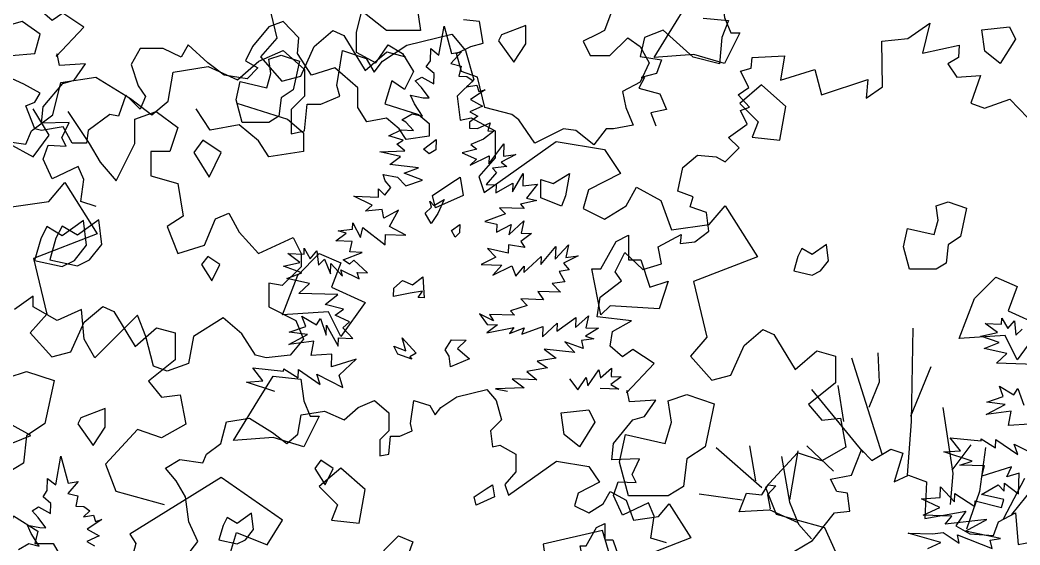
# Model space of a CAD drawing. Header units: inches. Extents: x -11 to 128, y 7 to 56.
# Drawn here: x 32.276 to 32.857, y 22.624 to 22.928 of the extents above; entities that cross this region are included whole.
import ezdxf

# ---------------------------------------------------------------- set-up
doc = ezdxf.new("R2010")
doc.units = ezdxf.units.IN
doc.header["$MEASUREMENT"] = 0
doc.layers.add('CAY', color=94, linetype='Continuous')
doc.layers.add('CAY-3', color=61, linetype='Continuous')
picture_1 = doc.add_image_def('image1.jpg', size_in_pixel=(1680, 1093))

# ---------------------------------------------------------------- blocks, each defined once
blk = doc.blocks.new('A$C76451831')
at = {"layer": 'CAY'}
for p, q in [((4659.2, 1730), (4666, 1767.4)), ((4666, 1767.4), (4675.2, 1732.1)), ((4648.1, 1722.6), (4648.6, 1738.5)), ((4648.6, 1738.5), (4659.2, 1730)), ((4688.4, 1734.4), (4674.7, 1719)), ((4675.2, 1732.1), (4688.4, 1734.4)), ((4642.8, 1714.7), (4648.1, 1722.6)), ((4653, 1706.2), (4642.8, 1714.7)), ((4674.7, 1719), (4687.7, 1715.8)), ((4687.7, 1715.8), (4685, 1702.8)), ((4628.6, 1696.6), (4636.9, 1701.7)), ((4636.5, 1688.1), (4628.6, 1696.6)), ((4636.9, 1701.7), (4652.5, 1693)), ((4652.5, 1693), (4653, 1706.2)), ((4685, 1702.8), (4695.4, 1702.4)), ((4703.4, 1696.7), (4694.9, 1688.8)), ((4695.4, 1702.4), (4703.4, 1696.7)), ((4646.4, 1674.6), (4636.5, 1688.1)), ((4694.9, 1688.8), (4708.2, 1691.1)), ((4718.8, 1685.3), (4699.8, 1672.8)), ((4708.2, 1691.1), (4710.6, 1682.8)), ((4710.6, 1682.8), (4718.8, 1685.3)), ((4627.6, 1667.1), (4622.5, 1678.2)), ((4622.5, 1678.2), (4638.7, 1674.9)), ((4638.7, 1674.9), (4646.4, 1674.6)), ((4699.8, 1672.8), (4715.4, 1664.1)), ((4637.9, 1650.9), (4627.6, 1667.1)), ((4715.4, 1664.1), (4699.3, 1656.9)), ((4699.3, 1656.9), (4709.5, 1651.1)), ((4611, 1646.4), (4624.4, 1654.1)), ((4616.3, 1643.5), (4611, 1646.4)), ((4626.4, 1632.7), (4616.3, 1643.5)), ((4624.4, 1654.1), (4637.9, 1650.9)), ((4698.8, 1643.4), (4698.5, 1635.7)), ((4709.5, 1651.1), (4698.8, 1643.4)), ((4708.9, 1635.3), (4725.5, 1642.4)), ((4725.5, 1642.4), (4722.4, 1632.1)), ((4594.4, 1625.7), (4610.5, 1633.3)), ((4610.5, 1633.3), (4626.4, 1632.7)), ((4698.5, 1635.7), (4708.9, 1635.3)), ((4730.1, 1631.8), (4716.6, 1621.4)), ((4722.4, 1632.1), (4730.1, 1631.8)), ((4612.8, 1620.1), (4594.4, 1625.7)), ((4604.5, 1614.9), (4612.8, 1620.1)), ((4716.6, 1621.4), (4700.5, 1614.3)), ((4582.8, 1604.8), (4615, 1606.4)), ((4609.3, 1598.9), (4582.8, 1604.8)), ((4615, 1606.4), (4604.5, 1614.9)), ((4708, 1608.6), (4689.3, 1603.8)), ((4689.3, 1603.8), (4707.5, 1595.4)), ((4700.5, 1614.3), (4708, 1608.6)), ((4723.6, 1589.4), (4743.1, 1615.5)), ((4743.1, 1615.5), (4742.6, 1599.2)), ((4595.8, 1588.5), (4609.3, 1598.9)), ((4699.6, 1587.6), (4724, 1599.9)), ((4707.5, 1595.4), (4699.6, 1587.6)), ((4724, 1599.9), (4723.6, 1589.4)), ((4758.5, 1601.4), (4739.6, 1591.6)), ((4739.6, 1591.6), (4747.1, 1585.9)), ((4742.6, 1599.2), (4758.5, 1601.4)), ((4632.8, 1584.5), (4595.8, 1588.5)), ((4614, 1577.4), (4632.8, 1584.5)), ((4637.7, 1568.4), (4614, 1577.4)), ((4733.7, 1578.2), (4720, 1562.8)), ((4747.1, 1585.9), (4728.4, 1583.8)), ((4728.4, 1583.8), (4733.7, 1578.2)), ((4154.9, 1541), (4175.6, 1565.2)), ((4175.6, 1565.2), (4217.4, 1499.1)), ((4587.2, 1575.6), (4605.7, 1572.3)), ((4589.7, 1567.4), (4587.2, 1575.6)), ((4597.1, 1559), (4589.7, 1567.4)), ((4605.7, 1572.3), (4616.2, 1561)), ((4616.2, 1561), (4637.7, 1568.4)), ((4754.1, 1553.5), (4768.1, 1577)), ((4768.1, 1577), (4767.5, 1561.2)), ((4580.8, 1546.4), (4581.1, 1557.2)), ((4581.1, 1557.2), (4589, 1548.8)), ((4589, 1548.8), (4597.1, 1559)), ((4720, 1562.8), (4733.1, 1562.4)), ((4732.8, 1552), (4754.5, 1564.3)), ((4733.1, 1562.4), (4732.8, 1552)), ((4754.5, 1564.3), (4754.1, 1553.5)), ((4767.5, 1561.2), (4786.6, 1563.2)), ((4786.6, 1563.2), (4772.4, 1545.1)), ((4106.6, 1533.9), (4154.9, 1541)), ((4572.7, 1536.2), (4549.1, 1547.5)), ((4549.1, 1547.5), (4580.8, 1546.4)), ((4785.9, 1541.9), (4764.4, 1537.2)), ((4772.4, 1545.1), (4785.9, 1541.9)), ((4564.3, 1528.4), (4572.7, 1536.2)), ((4585.6, 1530.3), (4564.3, 1528.4)), ((4588, 1519.4), (4585.6, 1530.3)), ((4606.9, 1529.6), (4588, 1519.4)), ((4595.3, 1508.7), (4606.9, 1529.6)), ((4769.2, 1531.6), (4737.5, 1532.7)), ((4737.5, 1532.7), (4745, 1524.8)), ((4764.4, 1537.2), (4769.2, 1531.6)), ((4547.6, 1504.9), (4547.9, 1513.1)), ((4547.9, 1513.1), (4557.6, 1494.1)), ((4745, 1524.8), (4718.3, 1514.8)), ((4718.3, 1514.8), (4734.1, 1511.6)), ((4749.5, 1497.9), (4768.7, 1515.8)), ((4768.7, 1515.8), (4765.4, 1500)), ((4525.8, 1489.8), (4539.3, 1499.8)), ((4528.9, 1502.9), (4547.6, 1504.9)), ((4539.3, 1499.8), (4528.9, 1502.9)), ((4557.6, 1494.1), (4560.8, 1507.2)), ((4560.8, 1507.2), (4589.5, 1484.9)), ((4616.2, 1497.1), (4595.3, 1508.7)), ((4734.1, 1511.6), (4733.7, 1501.1)), ((4733.7, 1501.1), (4752.6, 1510.9)), ((4752.6, 1510.9), (4749.5, 1497.9)), ((4765.4, 1500), (4779, 1499.6)), ((4217.4, 1499.1), (4134.9, 1467.3)), ((4547, 1489.1), (4525.8, 1489.8)), ((4543.8, 1475.6), (4547, 1489.1)), ((4589.5, 1484.9), (4589.9, 1498)), ((4589.9, 1498), (4616.2, 1497.1)), ((4779, 1499.6), (4765, 1489.2)), ((4765, 1489.2), (4770.2, 1481.3)), ((4484.8, 1472.7), (4485.1, 1480.4)), ((4485.1, 1480.4), (4492.8, 1466.9)), ((4492.8, 1466.9), (4501.3, 1477.1)), ((4501.3, 1477.1), (4503.4, 1458.4)), ((4535.3, 1465.5), (4559.7, 1475)), ((4559.7, 1475), (4543.8, 1475.6)), ((4722.1, 1480.2), (4732.6, 1469)), ((4748.6, 1473.9), (4722.1, 1480.2)), ((4749, 1484.7), (4748.6, 1473.9)), ((4770.2, 1481.3), (4749, 1484.7)), ((4790.7, 1459.3), (4810.1, 1482.6)), ((4809.5, 1466.3), (4826.5, 1484.8)), ((4810.1, 1482.6), (4809.5, 1466.3)), ((4826.5, 1484.8), (4823.2, 1468.6)), ((4134.9, 1467.3), (4152, 1395.3)), ((4458, 1457.3), (4479.5, 1462)), ((4463.6, 1473.4), (4484.8, 1472.7)), ((4479.5, 1462), (4463.6, 1473.4)), ((4503.4, 1458.4), (4511.4, 1466.3)), ((4511.4, 1466.3), (4518.8, 1447.4)), ((4543.3, 1459.7), (4535.3, 1465.5)), ((4548.9, 1465), (4543.3, 1459.7)), ((4566.9, 1448.5), (4548.9, 1465)), ((4732.6, 1469), (4713.7, 1459.2)), ((4769, 1449.1), (4791.1, 1469.7)), ((4791.1, 1469.7), (4790.7, 1459.3)), ((4839.1, 1470.7), (4820.2, 1461)), ((4820.2, 1461), (4827.6, 1452.5)), ((4823.2, 1468.6), (4839.1, 1470.7)), ((4481.7, 1448.7), (4458, 1457.3)), ((4462.4, 1441.3), (4481.7, 1448.7)), ((4518.8, 1447.4), (4519.3, 1460.6)), ((4519.3, 1460.6), (4534.6, 1444.2)), ((4534.6, 1444.2), (4532.2, 1452.4)), ((4532.2, 1452.4), (4555.8, 1440.7)), ((4555.8, 1440.7), (4553.3, 1449)), ((4553.3, 1449), (4566.9, 1448.5)), ((4713.7, 1459.2), (4740.4, 1458.3)), ((4740.4, 1458.3), (4729, 1445.5)), ((4729, 1445.5), (4753.5, 1457.8)), ((4753.5, 1457.8), (4758.5, 1444.5)), ((4758.5, 1444.5), (4769.3, 1457.3)), ((4769.3, 1457.3), (4769, 1449.1)), ((4827.6, 1452.5), (4814.4, 1450.3)), ((4814.4, 1450.3), (4822.1, 1436.9)), ((4491.7, 1434.8), (4462.4, 1441.3)), ((4822.1, 1436.9), (4805.7, 1434.7)), ((4478.1, 1422.1), (4491.7, 1434.8)), ((4786.8, 1424.5), (4794.5, 1413.8)), ((4816.2, 1423.5), (4786.8, 1424.5)), ((4805.7, 1434.7), (4816.2, 1423.5)), ((4528.3, 1420.4), (4478.1, 1422.1)), ((4512, 1407.8), (4528.3, 1420.4)), ((4794.5, 1413.8), (4765.1, 1414.8)), ((4765.1, 1414.8), (4773, 1406.4)), ((4200.3, 1384.7), (4224.5, 1405.3)), ((4224.5, 1405.3), (4238.7, 1398.8)), ((4238.7, 1398.8), (4266.4, 1353.4)), ((4535.8, 1401.5), (4512, 1407.8)), ((4525.1, 1393.7), (4535.8, 1401.5)), ((4773, 1406.4), (4751.5, 1399.4)), ((4751.5, 1399.4), (4756.7, 1393.8)), ((4152, 1395.3), (4130.8, 1371.1)), ((4183.2, 1346.3), (4200.3, 1384.7)), ((4487, 1379.2), (4482, 1392.5)), ((4482, 1392.5), (4500.7, 1381.4)), ((4500.7, 1381.4), (4505.9, 1389.4)), ((4505.9, 1389.4), (4513.4, 1367.9)), ((4543.4, 1385.4), (4525.1, 1393.7)), ((4535, 1377.5), (4543.4, 1385.4)), ((4711.4, 1395.4), (4721.4, 1381.9)), ((4729.7, 1386.6), (4711.4, 1395.4)), ((4724.6, 1394.9), (4729.7, 1386.6)), ((4756.7, 1393.8), (4724.6, 1394.9)), ((4792.9, 1365.8), (4812.1, 1383.7)), ((4811.7, 1373.3), (4836.3, 1391)), ((4812.1, 1383.7), (4811.7, 1373.3)), ((4835.9, 1377.9), (4852.3, 1393.2)), ((4836.3, 1391), (4835.9, 1377.9)), ((4852.3, 1393.2), (4849, 1377.4)), ((4130.8, 1371.1), (4158.5, 1339.9)), ((4266.4, 1353.4), (4294.1, 1377.6)), ((4294.1, 1377.6), (4318.3, 1371.1)), ((4318.3, 1371.1), (4318.3, 1336.3)), ((4465.5, 1371.8), (4487, 1379.2)), ((4489.4, 1368.7), (4465.5, 1371.8)), ((4513.4, 1367.9), (4513.8, 1381)), ((4513.8, 1381), (4528.7, 1353.7)), ((4547.7, 1363.9), (4535, 1377.5)), ((4735, 1381.4), (4721, 1371)), ((4721, 1371), (4756.1, 1378)), ((4721.4, 1381.9), (4735, 1381.4)), ((4756.1, 1378), (4750.4, 1370)), ((4750.4, 1370), (4769.3, 1377.5)), ((4766.3, 1369.4), (4793.3, 1379.4)), ((4769.3, 1377.5), (4766.3, 1369.4)), ((4793.3, 1379.4), (4792.9, 1365.8)), ((4865.3, 1376.9), (4848.6, 1366.6)), ((4849, 1377.4), (4865.3, 1376.9)), ((3035.1, 1358.6), (3052.2, 1286.6)), ((4464.9, 1355.9), (4489.4, 1368.7)), ((4497.2, 1360.3), (4464.9, 1355.9)), ((4493.9, 1341.8), (4497.2, 1360.3)), ((4528.7, 1353.7), (4529.1, 1364.6)), ((4529.1, 1364.6), (4547.7, 1363.9)), ((4822.1, 1359.3), (4834.8, 1345.7)), ((4845.4, 1350.8), (4822.1, 1359.3)), ((4859.4, 1363.5), (4843.5, 1361.3)), ((4843.5, 1361.3), (4845.4, 1350.8)), ((4848.6, 1366.6), (4859.4, 1363.5)), ((4158.5, 1339.9), (4183.2, 1346.3)), ((4834.8, 1345.7), (4795, 1349.9)), ((4795, 1349.9), (4810.5, 1338.4)), ((4318.3, 1336.3), (4283.5, 1308.6)), ((4520.7, 1343.6), (4493.9, 1341.8)), ((4520.1, 1327.3), (4520.7, 1343.6)), ((4552.2, 1337), (4520.1, 1327.3)), ((4530.1, 1316.5), (4552.2, 1337)), ((4810.5, 1338.4), (4786.3, 1334.3)), ((4786.3, 1334.3), (4799.6, 1325.7)), ((4431.5, 1309.1), (4418.5, 1325.8)), ((4418.5, 1325.8), (4458.3, 1321.7)), ((4458.3, 1321.7), (4458.4, 1324.4)), ((4458.4, 1324.4), (4477, 1312.9)), ((4477, 1312.9), (4477.4, 1323.8)), ((4477.4, 1323.8), (4505.7, 1304.2)), ((4799.6, 1325.7), (4772.7, 1321.2)), ((4772.7, 1321.2), (4785.5, 1310.3)), ((4851.8, 1302.5), (4865.7, 1323.4)), ((4865.7, 1323.4), (4868.1, 1312.9)), ((4868.1, 1312.9), (4882.1, 1325.5)), ((4882.1, 1325.5), (4881.7, 1314.6)), ((4283.5, 1308.6), (4300.6, 1287.9)), ((4410.2, 1307.5), (4431.5, 1309.1)), ((4446.9, 1295.4), (4410.2, 1307.5)), ((4501.2, 1317.5), (4535, 1300.5)), ((4505.7, 1304.2), (4501.2, 1317.5)), ((4535, 1300.5), (4530.1, 1316.5)), ((4753.8, 1311.4), (4769.3, 1300)), ((4785.5, 1310.3), (4753.8, 1311.4)), ((4828.1, 1311.5), (4838.5, 1297.6)), ((4838.5, 1297.6), (4849.5, 1313.5)), ((4849.5, 1313.5), (4851.8, 1302.5)), ((4894.8, 1314.2), (4881.4, 1304.2)), ((4881.7, 1314.6), (4894.8, 1314.2)), ((4682.3, 1288.4), (4721.2, 1297.8)), ((4721.2, 1297.8), (4733, 1283.7)), ((4769.3, 1300), (4732.1, 1298.6)), ((4732.1, 1298.6), (4747.8, 1295.7)), ((4891.6, 1298.4), (4867.6, 1299.3)), ((4881.4, 1304.2), (4891.6, 1298.4)), ((3052.2, 1286.6), (3031, 1262.4)), ((4300.6, 1287.9), (4324.7, 1290.9)), ((4324.7, 1290.9), (4331.8, 1253.1)), ((4554.9, 1274.6), (4575.8, 1283.7)), ((4575.8, 1283.7), (4594.3, 1267.5)), ((4622.2, 1253.8), (4626.9, 1283.7)), ((4626.9, 1283.7), (4647.3, 1277)), ((4661.5, 1274.6), (4682.3, 1288.4)), ((4733, 1283.7), (4740.1, 1258.5)), ((4481, 1265.2), (4511.3, 1269.9)), ((4511.3, 1269.9), (4536.5, 1258.5)), ((4536.5, 1258.5), (4554.9, 1274.6)), ((4594.3, 1267.5), (4594.3, 1244.3)), ((4647.3, 1277), (4654.4, 1265.2)), ((4654.4, 1265.2), (4661.5, 1274.6)), ((4377.3, 1228.2), (4384.3, 1256.1)), ((4384.3, 1256.1), (4414.2, 1260.8)), ((4414.2, 1260.8), (4444.1, 1242.4)), ((4476.7, 1240), (4481, 1265.2)), ((4740.1, 1258.5), (4725.9, 1244.3)), ((4269.3, 1246.1), (4228, 1201.2)), ((4300.6, 1235.4), (4269.3, 1246.1)), ((4331.8, 1253.1), (4300.6, 1235.4)), ((4444.1, 1242.4), (4462.6, 1228.2)), ((4594.3, 1244.3), (4582.9, 1232.9)), ((4608.4, 1237.6), (4624.5, 1244.3)), ((4624.5, 1244.3), (4622.2, 1253.8)), ((4725.9, 1244.3), (4728.3, 1223.9)), ((4462.6, 1228.2), (4476.7, 1240)), ((4582.9, 1232.9), (4582.9, 1212.1)), ((4594.3, 1214.4), (4596.6, 1237.6)), ((4596.6, 1237.6), (4608.4, 1237.6)), ((4358.8, 1214.4), (4377.3, 1228.2)), ((4728.3, 1223.9), (4737.7, 1225.8)), ((4737.7, 1225.8), (4758.6, 1214.4)), ((5192.6, 1187), (5205.3, 1219.7)), ((5205.3, 1219.7), (5219, 1206)), ((5219, 1206), (5243.2, 1220.8)), ((5243.2, 1220.8), (5259.1, 1215.5)), ((5259.1, 1215.5), (5247.5, 1178.6)), ((4305.7, 1196), (4324.2, 1207.4)), ((4324.2, 1207.4), (4354.1, 1203)), ((4354.1, 1203), (4358.8, 1214.4)), ((4582.9, 1212.1), (4594.3, 1214.4)), ((4749.1, 1161.4), (4811.2, 1205.4)), ((4758.6, 1214.4), (4758.6, 1191.2)), ((4811.2, 1205.4), (4852.9, 1198.3)), ((4228, 1201.2), (4241.6, 1166.4)), ((4319.5, 1179.8), (4305.7, 1196)), ((4758.6, 1191.2), (4744.4, 1175.1)), ((4852.9, 1198.3), (4866.7, 1177.9)), ((4331.3, 1159), (4319.5, 1179.8)), ((4866.7, 1177.9), (4839.1, 1163.7)), ((5165.2, 1181.8), (5192.6, 1187)), ((5173.6, 1165.9), (5165.2, 1181.8)), ((5247.5, 1178.6), (5266.4, 1187)), ((5266.4, 1187), (5289.7, 1178.6)), ((5289.7, 1178.6), (5287.5, 1131.1)), ((4241.6, 1166.4), (4304.1, 1149.3)), ((4744.4, 1175.1), (4749.1, 1161.4)), ((4839.1, 1163.7), (4834.4, 1147.6)), ((4871.4, 1149.9), (4880.4, 1166.1)), ((4880.4, 1166.1), (4901.2, 1154.7)), ((5187.3, 1163.8), (5173.6, 1165.9)), ((5190.5, 1140.6), (5187.3, 1163.8)), ((4335.6, 1126.7), (4331.3, 1159)), ((4901.2, 1154.7), (4910.7, 1129.1)), ((4834.4, 1147.6), (4852.9, 1138.5)), ((4852.9, 1138.5), (4871.4, 1149.9)), ((4942.9, 1133.8), (4956.7, 1149.9)), ((4956.7, 1149.9), (4984.6, 1105.9)), ((5142, 1102.7), (5170.5, 1138.5)), ((5170.5, 1138.5), (5190.5, 1140.6)), ((5287.5, 1131.1), (5340.3, 1140.6)), ((5340.3, 1140.6), (5327.6, 1121.6)), ((5382.5, 1126.9), (5404.6, 1138.5)), ((5404.6, 1138.5), (5407.8, 1097.4)), ((4347.4, 1101.2), (4335.6, 1126.7)), ((4910.7, 1129.1), (4942.9, 1133.8)), ((5376.1, 1109), (5382.5, 1126.9)), ((5327.6, 1121.6), (5345.5, 1111.1)), ((4333.2, 1082.7), (4347.4, 1101.2)), ((4984.6, 1105.9), (4929.6, 1084.7)), ((5118.8, 1089), (5142, 1102.7)), ((5345.5, 1111.1), (5376.1, 1109)), ((5407.8, 1097.4), (5435.2, 1102.7))]:
    blk.add_line(p, q, dxfattribs=at)
for points in [[(4216, 1534.3), (4196, 1540.6), (4200.2, 1569.1), (4192.8, 1586), (4159, 1570.1), (4147.4, 1595.5), (4153.8, 1613.4), (4177, 1612.3), (4171.7, 1622.9), (4181.2, 1642.9), (4145.3, 1641.9), (4147.4, 1663), (4172.8, 1693.5), (4187.5, 1697.8), (4202.3, 1718.9), (4168.5, 1716.7), (4165.4, 1731.5), (4164.3, 1728.3), (4200.2, 1766.3), (4172.8, 1784.2), (4159, 1774.7), (4143.2, 1788.5)], [(5000.7, 1777.9), (5033.4, 1774.7), (5024.9, 1752.6), (5021.8, 1718.9), (4988, 1727.3), (4949, 1762.1), (4924.8, 1752.6), (4919.5, 1728.3), (4946.9, 1724.1), (4940.6, 1706.2), (4920.5, 1700.9), (4924.8, 1700.9), (4917.4, 1687.2), (4944.8, 1679.8), (4953.2, 1659.8), (4933.2, 1655.6), (4939.5, 1638.7)], [(4953.2, 1099.5), (4933.2, 1105.8), (4937.4, 1134.3), (4930, 1151.2), (4896.3, 1135.4), (4884.7, 1160.7), (4891, 1178.6), (4914.2, 1177.5), (4908.9, 1188.1), (4918.4, 1208.1), (4882.5, 1207.1), (4884.7, 1228.2), (4910, 1258.8), (4924.7, 1263), (4939.5, 1284.1), (4905.7, 1282), (4902.6, 1296.7), (4901.5, 1293.6), (4937.4, 1331.5), (4910, 1349.5), (4896.3, 1340), (4880.4, 1353.7), (4883.6, 1372.7), (4907.9, 1386.4), (4863.6, 1391.6), (4867.8, 1417), (4895.2, 1438.1), (4886.8, 1449.7), (4899.4, 1475), (4922.6, 1452.8), (4946.9, 1460.2), (4942.7, 1482.3), (4972.2, 1498.2), (4971.1, 1486.6), (4990.1, 1488.7), (5008, 1502.4), (5004.9, 1526.6), (4983.8, 1534), (4988, 1546.7), (4968, 1554.1), (4974.3, 1584.7), (4993.3, 1600.5), (5017.5, 1598.4), (5029.1, 1592), (5047.1, 1610), (5033.4, 1623.7), (5057.6, 1640.6), (5049.2, 1658.5), (5060.8, 1662.7), (5046, 1678.5), (5059.7, 1688), (5049.2, 1709.1), (5062.9, 1713.3), (5063.9, 1727), (5106.1, 1729.1), (5100.9, 1697.5), (5145.2, 1711.2), (5153.6, 1678.5), (5213.7, 1698.6), (5211.6, 1674.3), (5232.7, 1689.1), (5231.6, 1748.1), (5265.4, 1751.3), (5293.9, 1771.3), (5284.4, 1732.3), (5331.8, 1742.9), (5330.8, 1727), (5317.1, 1718.6), (5328.7, 1701.7), (5359.3, 1703.8), (5346.6, 1668), (5364.5, 1661.6), (5397.2, 1673.2), (5420.4, 1649)], [(4680, 1494.9), (4675.3, 1503.2), (4686, 1511), (4685.6, 1500.1), (4680, 1494.9)], [(5271.7, 1376.9), (5269.6, 1256.6), (5264.3, 1187)], [(5226.4, 1345.2), (5228.5, 1307.3), (5214.8, 1274.6)], [(5192.6, 1338.9), (5231.6, 1214.5)], [(5294.9, 1327.3), (5268.6, 1263)], [(5140.9, 1297.8), (5207.4, 1216.6)], [(5174.7, 1303.1), (5182.1, 1256.6)], [(5310.7, 1274.6), (5323.4, 1189.1), (5320.2, 1149.1)], [(5017.5, 1222.9), (5076.6, 1171.2)], [(5060.8, 1225), (5068.2, 1179.7)], [(5123, 1218.7), (5112.5, 1155.4)], [(5134.6, 1225), (5169.4, 1192.3)], [(5346.6, 1226.1), (5322.3, 1193.4)], [(5365.6, 1222.9), (5358.2, 1165.9), (5341.3, 1117.4)], [(3894, 627.1), (3910.6, 634.7), (3868.4, 647.1), (3900.1, 646), (3913.8, 647.7), (3934.6, 633.9), (3932.3, 644.8), (3976.9, 627), (3974.6, 637.9), (3987.8, 640.2), (3942.8, 649.4), (3970.1, 664.8), (3916.4, 658.5), (3924.9, 668.7), (3887.8, 670), (3909.5, 680.1), (3885.8, 691.3), (3909.9, 693.2), (3910.4, 706.8), (3928.3, 687.6), (3928.7, 698), (3954.8, 681.2), (3955.1, 688.9), (3989.2, 680), (3992.3, 690.3), (3963.1, 696.8), (3984.8, 709.2), (3992.7, 701.2), (3993, 711.6), (4011.1, 697.8), (4012.1, 724.6), (3996, 719.7), (4001.9, 732.6), (3963.9, 720.8), (3967.1, 733.8), (3935.4, 734.9), (3951.4, 739.8), (3914.7, 752), (3936, 753.5), (3923, 770.3), (3962.8, 766.2), (3962.9, 768.9), (3981.5, 757.4), (3981.9, 768.2), (4010.2, 748.6), (4005.7, 761.9), (4039.5, 744.9)], [(4025.2, 788), (3998.4, 786.2), (4001.7, 804.7), (3969.4, 800.4), (3993.9, 813.1), (3970, 816.2), (3991.5, 823.6), (3986.5, 837), (4005.2, 825.9), (4010.4, 833.9), (4017.9, 812.3)], [(4032.8, 864.8), (3982.6, 866.6), (3996.2, 879.2), (3966.9, 885.7), (3986.2, 893.2), (3962.5, 901.7), (3984, 906.4), (3968.1, 917.8), (3989.3, 917.1), (3989.6, 924.8), (3997.3, 911.4), (4005.8, 921.5), (4007.9, 902.9), (4015.9, 910.7)], [(4115.5, 1090.9), (4128.9, 1098.6), (4142.4, 1095.4), (4132.1, 1111.6), (4127, 1122.6), (4143.2, 1119.4), (4150.9, 1119.1), (4141, 1132.6), (4133.1, 1141), (4141.4, 1146.2), (4157, 1137.5), (4157.5, 1150.6), (4147.3, 1159.1), (4152.6, 1167.1), (4153.1, 1182.9), (4163.7, 1174.4), (4170.5, 1211.8), (4179.7, 1176.6), (4192.9, 1178.8), (4179.2, 1163.4), (4192.2, 1160.3), (4189.5, 1147.2), (4199.9, 1146.8), (4207.9, 1141.1), (4199.4, 1133.3), (4212.7, 1135.5), (4215.1, 1127.3), (4223.3, 1129.7), (4204.3, 1117.2), (4219.9, 1108.5), (4203.8, 1101.4), (4214, 1095.6)], [(5101.9, 1211.3), (5112.5, 1152.2), (5124.1, 1123.8), (5140.9, 1104.8)], [(5444.7, 1192.3), (5399.3, 1136.4)], [(5416.2, 1182.8), (5388.8, 1130.1)], [(5086.1, 1141.7), (5047.1, 1139.6), (5056.6, 1163.8), (5076.6, 1161.7), (5085, 1174.4), (5094.5, 1173.3), (5084, 1161.7), (5087.2, 1143.8)], [(4995.4, 1162.8), (5051.3, 1155.4)], [(5086.1, 1142.7), (5123, 1125.9)]]:
    blk.add_lwpolyline(points, dxfattribs=at)
for points in [[(4396.9, 1672), (4402.2, 1695.8), (4436.5, 1687.9), (4441.8, 1706.3), (4439.1, 1724.8), (4455, 1730.1), (4478.7, 1722.2), (4470.8, 1685.2), (4455, 1674.7), (4452.3, 1650.9), (4439.1, 1643), (4404.8, 1643)], [(4639.1, 1608.3), (4655.4, 1620.8), (4655, 1607.7), (4646.6, 1602.6)], [(4791, 1545.5), (4791, 1569.3), (4806.8, 1564), (4827.9, 1577.2), (4822.7, 1548.1), (4817.4, 1534.9)], [(4641.2, 1525.7), (4649.6, 1533.5), (4647.2, 1541.3), (4652.4, 1535.7), (4665.8, 1543.4), (4657.5, 1525.1), (4648.9, 1512.3)], [(5162.8, 1464.3), (5160.2, 1485.4), (5141.7, 1472.2), (5128.5, 1480.1), (5123.3, 1469.6), (5118, 1451.1), (5141.7, 1445.8), (5152.3, 1451.1)], [(4376, 1459.3), (4360.2, 1469.9), (4352.3, 1459.3), (4365.5, 1438.2)], [(4640.1, 1416.5), (4632.4, 1416.7), (4637.7, 1424.7), (4621.8, 1422.5), (4600.3, 1417.9), (4600.7, 1428.7), (4611.9, 1438.8), (4624.8, 1432.9), (4638.3, 1443.3)], [(5351.5, 1415.3), (5379.2, 1443), (5406.9, 1431.1), (5395, 1399.4), (5438.6, 1379.6), (5406.9, 1336.1), (5391, 1367.8), (5331.7, 1363.8)], [(4624.2, 1337.2), (4605.8, 1343.3), (4600.8, 1353.9), (4616.4, 1347.9), (4611.6, 1364.4), (4629.9, 1344.7), (4621.6, 1340)], [(4672.4, 1341), (4667.2, 1348.9), (4675.4, 1362.2), (4694.4, 1361.5), (4683.1, 1351), (4698.5, 1337.4), (4674.2, 1327.3)], [(3571.8, 1313.3), (3591.6, 1345), (3627.2, 1341), (3631.2, 1313.3), (3639.1, 1293.5), (3651, 1293.5), (3631.2, 1253.9), (3591.6, 1265.8), (3540.1, 1261.8)], [(4038.9, 1234.1), (4046.9, 1269.7), (4098.3, 1257.8), (4106.2, 1285.6), (4102.3, 1313.3), (4126, 1321.2), (4161.7, 1309.3), (4149.8, 1253.9), (4126, 1238), (4122.1, 1202.4), (4102.3, 1190.5), (4050.8, 1190.5)], [(3342.6, 1291.2), (3338.7, 1283.3), (3358.5, 1255.6), (3374.3, 1279.3), (3374.3, 1303.1)], [(3967.7, 1269.7), (3963.7, 1297.4), (3999.3, 1301.4), (4007.3, 1285.6), (3987.5, 1253.9)], [(3702.4, 1154.9), (3710.3, 1198.4), (3678.7, 1226.2), (3651, 1202.4), (3674.7, 1178.6), (3666.8, 1158.8)], [(4522.5, 1195.9), (4506.6, 1206.4), (4498.7, 1195.9), (4511.9, 1174.8)], [(4720.4, 1169.5), (4728.3, 1174.8), (4731, 1158.9), (4707.2, 1148.4), (4704.6, 1158.9)], [(4419.5, 1116.7), (4416.9, 1137.8), (4398.4, 1124.6), (4385.2, 1132.5), (4380, 1122), (4374.7, 1103.5), (4398.4, 1098.2), (4409, 1103.5)], [(4862.9, 1119.3), (4873.5, 1124.6), (4873.5, 1103.5), (4884.1, 1103.5), (4892, 1079.7), (4907.8, 1085), (4899.9, 1061.2), (4857.7, 1063.9), (4849.7, 1055.9), (4841.8, 1095.6), (4849.7, 1095.6)], [(4588.5, 1090.3), (4606.9, 1108.8), (4625.4, 1100.8), (4617.5, 1079.7), (4646.5, 1066.5), (4625.4, 1037.5), (4614.9, 1058.6), (4575.3, 1055.9)], [(3862.3, 1017), (3867.6, 1040.8), (3901.9, 1032.9), (3907.2, 1051.4), (3904.5, 1069.8), (3920.4, 1075.1), (3944.1, 1067.2), (3936.2, 1030.2), (3920.4, 1019.7), (3917.7, 995.9), (3904.5, 988), (3870.2, 988)]]:
    blk.add_lwpolyline(points, close=True, dxfattribs=at)
at = {"layer": 'CAY-3'}
for p, q in [((3100.6, 1276), (3124.7, 1296.6)), ((3124.7, 1296.6), (3138.9, 1290.1)), ((3138.9, 1290.1), (3166.6, 1244.7)), ((3220.2, 1277.6), (3278.5, 1291.8)), ((3278.5, 1291.8), (3296.2, 1270.6)), ((3029.1, 1257), (3060.4, 1270.6)), ((3060.4, 1270.6), (3088.1, 1246.4)), ((3083.5, 1237.6), (3100.6, 1276)), ((3130, 1225.7), (3137, 1270.6)), ((3137, 1270.6), (3167.7, 1260.5)), ((3166.6, 1244.7), (3194.3, 1268.9)), ((3188.9, 1257), (3220.2, 1277.6)), ((3194.3, 1268.9), (3218.5, 1262.4)), ((3296.2, 1270.6), (3306.9, 1232.8)), ((3001.4, 1232.8), (3029.1, 1257)), ((3031, 1262.4), (3058.7, 1231.2)), ((3167.7, 1260.5), (3178.3, 1242.8)), ((3178.3, 1242.8), (3188.9, 1257)), ((2911.8, 1205.1), (2918.3, 1242.8)), ((2918.3, 1242.8), (2963.7, 1249.9)), ((2963.7, 1249.9), (3001.4, 1232.8)), ((3088.1, 1246.4), (3088.1, 1211.6)), ((2762.6, 1187.4), (2773.2, 1229.3)), ((2773.2, 1229.3), (2818.1, 1236.4)), ((2818.1, 1236.4), (2862.9, 1208.6)), ((3058.7, 1231.2), (3083.5, 1237.6)), ((3306.9, 1232.8), (3285.6, 1211.6)), ((3133.5, 1211.6), (3130, 1225.7)), ((2862.9, 1208.6), (2890.6, 1187.4)), ((2890.6, 1187.4), (2911.8, 1205.1)), ((3088.1, 1211.6), (3071, 1194.5)), ((3109.3, 1201.6), (3133.5, 1211.6)), ((3285.6, 1211.6), (3289.2, 1180.9)), ((3071, 1194.5), (3071, 1163.2)), ((3088.1, 1166.8), (3091.6, 1201.6)), ((3091.6, 1201.6), (3109.3, 1201.6)), ((2734.9, 1166.8), (2762.6, 1187.4)), ((3289.2, 1180.9), (3303.3, 1183.9)), ((3303.3, 1183.9), (3334.6, 1166.8)), ((2727.8, 1149.6), (2734.9, 1166.8)), ((3071, 1163.2), (3088.1, 1166.8)), ((3334.6, 1166.8), (3334.6, 1131.9)), ((2683, 1156.1), (2727.8, 1149.6)), ((3320.4, 1087.1), (3413.6, 1153.2)), ((3413.6, 1153.2), (3476.1, 1142.6)), ((3476.1, 1142.6), (3496.7, 1111.9)), ((3334.6, 1131.9), (3313.3, 1107.8)), ((3496.7, 1111.9), (3455.4, 1090.7)), ((3313.3, 1107.8), (3320.4, 1087.1)), ((3455.4, 1090.7), (3448.4, 1066.5)), ((3503.8, 1070), (3517.3, 1094.2)), ((3517.3, 1094.2), (3548.6, 1077.1)), ((3548.6, 1077.1), (3562.7, 1038.8)), ((3448.4, 1066.5), (3476.1, 1052.9)), ((3476.1, 1052.9), (3503.8, 1070)), ((3611.1, 1045.8), (3631.7, 1070)), ((3631.7, 1070), (3673.6, 1003.9)), ((3562.7, 1038.8), (3611.1, 1045.8)), ((3673.6, 1003.9), (3591, 972.1)), ((3591, 972.1), (3608.1, 900.1)), ((3656.5, 889.5), (3680.7, 910.2)), ((3680.7, 910.2), (3694.8, 903.7)), ((3608.1, 900.1), (3586.9, 875.9)), ((3694.8, 903.7), (3722.5, 858.3)), ((3639.4, 851.2), (3656.5, 889.5)), ((3722.5, 858.3), (3750.2, 882.4)), ((3750.2, 882.4), (3774.4, 875.9)), ((3586.9, 875.9), (3614.6, 844.7)), ((3774.4, 875.9), (3774.4, 841.1)), ((3614.6, 844.7), (3639.4, 851.2)), ((3774.4, 841.1), (3739.6, 813.4)), ((3739.6, 813.4), (3756.7, 792.8)), ((3756.7, 792.8), (3780.9, 795.7)), ((3780.9, 795.7), (3788, 758)), ((3725.5, 750.9), (3684.2, 706.1)), ((3756.7, 740.3), (3725.5, 750.9)), ((3788, 758), (3756.7, 740.3)), ((3684.2, 706.1), (3697.8, 671.3)), ((3697.8, 671.3), (3760.3, 654.2)), ((6416.3, 659.8), (6481.8, 639.1)), ((3473.1, 650.6), (3396.5, 632.9)), ((3486.7, 605.2), (3473.1, 650.6)), ((3760.3, 654.2), (3774.4, 622.9)), ((6173.4, 618.5), (6152.8, 652.7)), ((6197.6, 649.2), (6225.3, 607.9)), ((6284.2, 639.1), (6312, 649.2)), ((6312, 649.2), (6339.7, 628.5)), ((6381.5, 625), (6363.8, 652.7)), ((6284.2, 607.9), (6284.2, 639.1)), ((6481.8, 639.1), (6502.4, 621.4)), ((3396.5, 632.9), (3403.5, 584.6)), ((6339.7, 628.5), (6329.6, 597.3)), ((6419.3, 632.1), (6381.5, 625)), ((6444, 611.4), (6419.3, 632.1)), ((6502.4, 621.4), (6502.4, 597.3)), ((6121.5, 607.9), (6152.8, 590.8)), ((6152.8, 590.8), (6173.4, 618.5)), ((6225.3, 607.9), (6239.4, 583.7)), ((6260.1, 559.5), (6284.2, 607.9)), ((6457.6, 590.8), (6444, 611.4)), ((6304.9, 597.3), (6304.9, 566)), ((6329.6, 597.3), (6304.9, 597.3)), ((6502.4, 597.3), (6457.6, 590.8)), ((6239.4, 583.7), (6260.1, 559.5)), ((6304.9, 566), (6339.7, 556)), ((6339.7, 556), (6346.7, 514.1)), ((6388.6, 510.6), (6405.7, 517.6)), ((6405.7, 517.6), (6419.3, 493.4)), ((6346.7, 514.1), (6326.1, 500.5)), ((6374.5, 476.3), (6388.6, 510.6)), ((6326.1, 500.5), (6339.7, 465.7)), ((6419.3, 493.4), (6444, 465.7)), ((6444, 465.7), (6488.8, 486.4)), ((6488.8, 486.4), (6499.5, 465.7)), ((6339.7, 465.7), (6374.5, 476.3)), ((6499.5, 465.7), (6499.5, 448.6)), ((6499.5, 448.6), (6474.7, 424.4)), ((6457.6, 427.4), (6457.6, 396.7)), ((6474.7, 424.4), (6457.6, 427.4)), ((6152.8, 410.3), (6128.6, 393.2)), ((6152.8, 396.7), (6152.8, 410.3)), ((6184, 379), (6152.8, 396.7)), ((6215.3, 393.2), (6184, 379)), ((6218.8, 354.8), (6215.3, 393.2)), ((6457.6, 396.7), (6492.4, 379)), ((6287.8, 386.1), (6263.6, 361.9)), ((6298.4, 358.4), (6287.8, 386.1)), ((6398.6, 382.6), (6360.3, 358.4)), ((6422.8, 361.9), (6398.6, 382.6)), ((6492.4, 379), (6502.4, 354.8)), ((6232.4, 330.6), (6218.8, 354.8)), ((6263.6, 361.9), (6232.4, 330.6)), ((6308.4, 320), (6298.4, 358.4)), ((6360.3, 358.4), (6353.8, 323.6)), ((6440.5, 334.2), (6422.8, 361.9)), ((6502.4, 354.8), (6485.3, 334.2)), ((6353.8, 323.6), (6326.1, 313.5)), ((6454.1, 330.6), (6440.5, 334.2)), ((6485.3, 334.2), (6454.1, 330.6)), ((6326.1, 313.5), (6308.4, 320))]:
    blk.add_line(p, q, dxfattribs=at)
for points in [[(6124.5, 721.6), (6154.8, 724), (6161.9, 749.1), (6138.7, 765.3), (6087.6, 751.5)], [(6900.9, 779.4), (6891.4, 753.8), (6882.4, 749.1), (6863.9, 740.1), (6872.9, 721.6), (6898.5, 721.6), (6921.7, 744.4), (6937.8, 733), (6949.2, 712.2), (6937.8, 687), (6914.6, 675.2), (6919.3, 654.4), (6928.4, 631.5), (6903.2, 626.8), (6893.8, 626.8), (6877.7, 606), (6854.5, 624.5), (6838.4, 626.8), (6801.4, 608.3), (6780.6, 638.2), (6771.5, 645.3), (6736.9, 654.4), (6727.5, 693.7), (6706.7, 700.8), (6700, 724), (6718.5, 733), (6734.6, 737.7), (6729.9, 765.3), (6709, 767.6)], [(6648.9, 786.1), (6653.6, 753.8), (6609.6, 753.8), (6577.4, 779.4), (6570.3, 751.5), (6570.3, 725.9), (6595.8, 712.2), (6611.9, 735.4), (6630.4, 724), (6644.6, 700.8), (6632.8, 677.6), (6616.7, 689), (6607.6, 659.1), (6651.2, 645.3), (6665, 633.5), (6665, 617.4), (6635.1, 613.1), (6626.1, 626.8), (6609.6, 640.6), (6584.4, 635.9), (6572.6, 654.4), (6572.6, 679.9), (6542.8, 705.5), (6512.9, 696), (6494.4, 724), (6496.4, 744.4), (6475.9, 765.3), (6457.5, 758.6), (6436.6, 733), (6427.2, 714.5), (6443.3, 705.5), (6429.6, 691.3), (6399.7, 696), (6378.8, 712.2), (6353.3, 735.4), (6344.3, 719.2), (6321.1, 730.6), (6291.2, 730.6), (6279.4, 709.8), (6288.8, 682.3), (6297.9, 668.5), (6291.2, 652), (6279.4, 663.8), (6272.8, 670.4), (6263.3, 643), (6251.9, 645.3), (6224, 624.5), (6221.6, 608.3), (6203.1, 608.3), (6191.7, 629.2), (6163.8, 624.5), (6154.8, 626.8), (6143.4, 656.7), (6154.8, 661.4), (6161.9, 672.8), (6141, 684.6), (6115.5, 696)]]:
    blk.add_lwpolyline(points, dxfattribs=at)
for points in [[(2980.4, 1138.9), (2956.7, 1154.8), (2944.8, 1138.9), (2964.6, 1107.2)], [(3277.4, 1099.3), (3289.2, 1107.2), (3293.2, 1083.5), (3257.6, 1067.6), (3253.6, 1083.5)], [(2826, 1020.1), (2822.1, 1051.8), (2794.4, 1032), (2774.6, 1043.9), (2766.7, 1028), (2758.7, 1000.3), (2794.4, 992.4), (2810.2, 1000.3)], [(3491.1, 1024.1), (3507, 1032), (3507, 1000.3), (3522.8, 1000.3), (3534.7, 964.7), (3558.4, 972.6), (3546.6, 936.9), (3483.2, 940.9), (3471.3, 929), (3459.5, 988.4), (3471.3, 988.4)], [(3079.4, 980.5), (3107.1, 1008.2), (3134.8, 996.3), (3123, 964.7), (3166.5, 944.9), (3134.8, 901.3), (3119, 933), (3059.6, 929)], [(3027.9, 818.1), (3047.7, 849.8), (3083.4, 845.8), (3087.3, 818.1), (3095.2, 798.3), (3107.1, 798.3), (3087.3, 758.7), (3047.7, 770.6), (2996.3, 766.6)], [(3495.1, 738.9), (3503, 774.6), (3554.5, 762.7), (3562.4, 790.4), (3558.4, 818.1), (3582.2, 826), (3617.8, 814.2), (3605.9, 758.7), (3582.2, 742.9), (3578.2, 707.2), (3558.4, 695.3), (3507, 695.3)], [(2798.8, 796), (2794.8, 788.1), (2814.6, 760.4), (2830.5, 784.1), (2830.5, 807.9)], [(3423.8, 774.6), (3419.9, 802.3), (3455.5, 806.2), (3463.4, 790.4), (3443.6, 758.7)], [(3158.6, 659.7), (3166.5, 703.3), (3134.8, 731), (3107.1, 707.2), (3130.9, 683.5), (3123, 663.7)], [(3039.8, 632), (3059.6, 663.7), (2980.4, 719.1), (2862.1, 645.5), (2870, 633.6), (2858.2, 590.1), (2984.4, 596.3), (3000.2, 647.8)], [(2739.4, 633.6), (2763.2, 633.6), (2779, 605.9), (2771.1, 586.1), (2739.4, 566.3), (2691.9, 566.3), (2672.1, 590.1), (2668.1, 617.8), (2699.8, 617.8), (2703.8, 641.6), (2711.7, 669.3), (2743.4, 649.5)], [(6222, 476.6), (6218.1, 508.3), (6190.4, 488.5), (6170.6, 500.4), (6162.6, 484.6), (6154.7, 456.8), (6190.4, 448.9), (6206.2, 456.8)], [(6125.5, 244), (6097.8, 251.1), (6059.5, 240.5), (6059.5, 219.9), (6076.6, 209.2), (6070.1, 175), (6094.3, 178), (6104.3, 212.8), (6114.9, 216.3), (6149.7, 230.5)]]:
    blk.add_lwpolyline(points, close=True, dxfattribs=at)

msp = doc.modelspace()

# ---------------------------------------------------------------- linework, layer by layer
msp.add_arc((33.915, 30.05035), 7.14061, 251.340801, 300.388716)

# ---------------------------------------------------------------- block references
at = {"layer": 'CAY', "xscale": 0.0004489089019145984, "yscale": 0.0004489089019145984, "zscale": 0.0004489089019145984}
for p in [(29.52183, 22.5838), (31.05513, 22.34016), (30.42787, 22.13133)]:
    msp.add_blockref('A$C76451831', p, dxfattribs=at)

# ---------------------------------------------------------------- pictures from other files: only their frames are drawn
image = msp.add_image(picture_1, insert=(12.49661, 7.37723), size_in_units=(74.4025, 48.40591))
image.dxf.flags = 6

doc.saveas('drawing.dxf')
